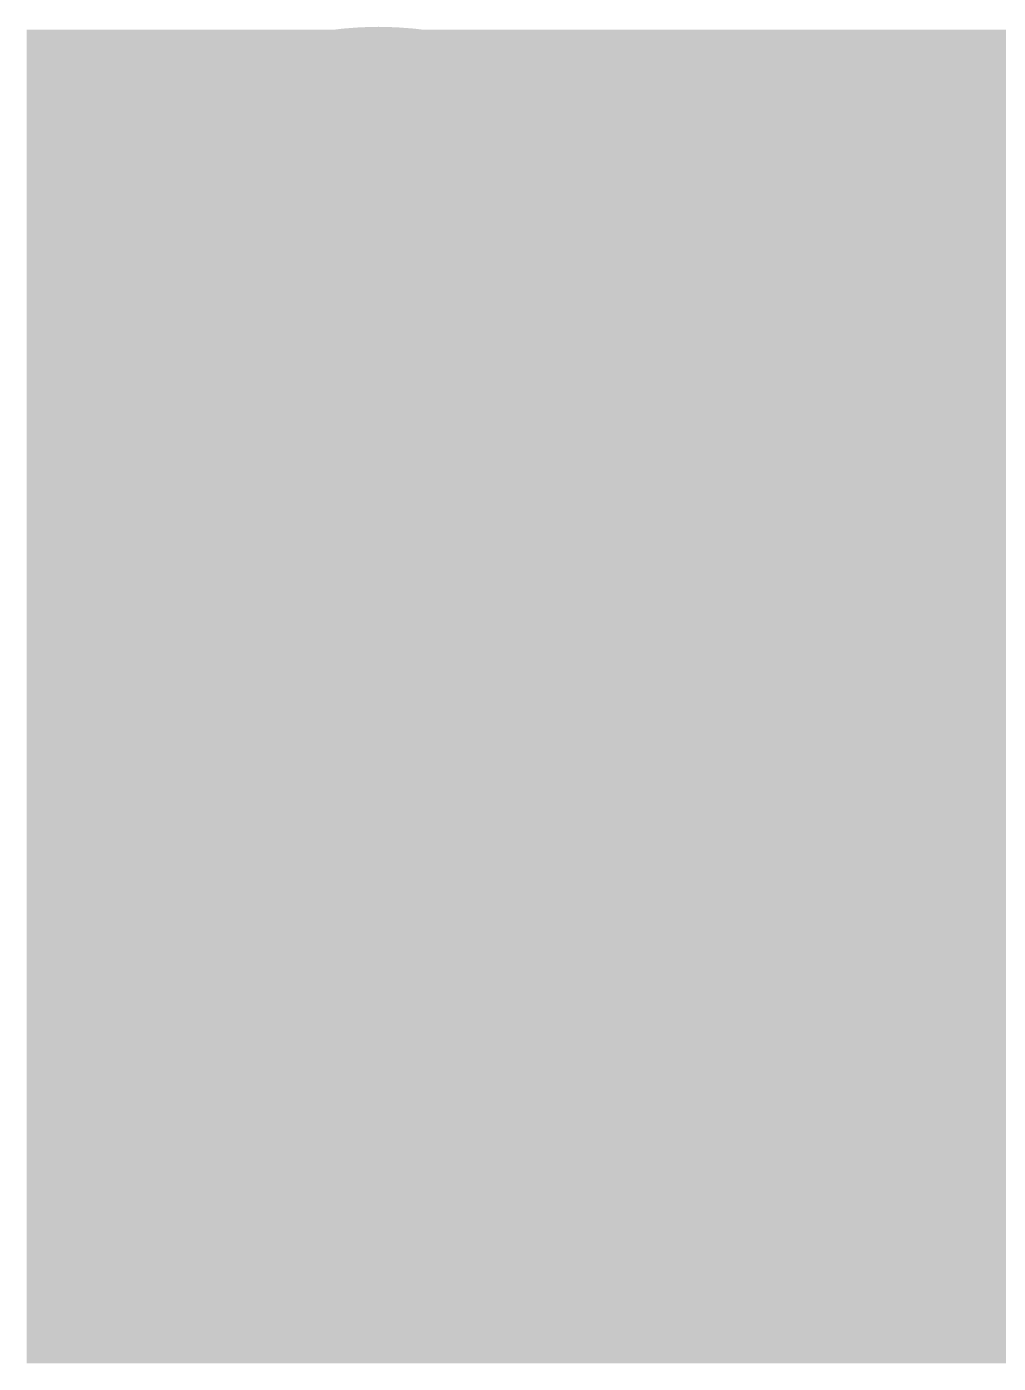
# Model space of a CAD drawing. Header units: millimetres. Extents: x 1.65 to 3.65, y 2.62 to 4.07.
# Drawn here: x 1.6494 to 1.851, y 3.796 to 4.0735 of the extents above; entities that cross this region are included whole.
import ezdxf

# ---------------------------------------------------------------- set-up
doc = ezdxf.new("R2010")
doc.units = ezdxf.units.MM
doc.header["$MEASUREMENT"] = 0
for name, color, linetype in [('BottomLayer', 5, 'Continuous'), ('BottomSolder', 6, 'Continuous'), ('PadHoleLayer', 156, 'Continuous'), ('TopLayer', 1, 'Continuous'), ('TopSolder', 216, 'Continuous')]:
    doc.layers.add(name, color=color, linetype=linetype)

msp = doc.modelspace()

# ---------------------------------------------------------------- hatches: boundary and pattern name
at = {"layer": 'BottomLayer'}
h = msp.add_hatch(color=5, dxfattribs=at)
edge = h.paths.add_edge_path()
edge.add_arc((1.7224, 4.0006), 0.0689, 0, 360)
at = {"layer": 'BottomSolder'}
h = msp.add_hatch(color=6, dxfattribs=at)
edge = h.paths.add_edge_path()
edge.add_arc((1.7224, 4.0006), 0.0729, 0, 360)
at = {"layer": 'PadHoleLayer'}
h = msp.add_hatch(color=156, dxfattribs=at)
edge = h.paths.add_edge_path()
edge.add_arc((1.7224, 4.0006), 0.05472, 0, 360)
at = {"layer": 'TopLayer'}
msp.add_hatch(color=1, dxfattribs=at).paths.add_polyline_path([(1.6494, 3.796), (1.9575, 3.796), (1.9575, 4.0729), (1.6494, 4.0729)])
h = msp.add_hatch(color=1, dxfattribs=at)
edge = h.paths.add_edge_path()
edge.add_arc((1.7224, 4.0006), 0.0689, 0, 360)
at = {"layer": 'TopSolder'}
h = msp.add_hatch(color=216, dxfattribs=at)
edge = h.paths.add_edge_path()
edge.add_arc((1.7224, 4.0006), 0.0729, 0, 360)

doc.saveas('drawing.dxf')
